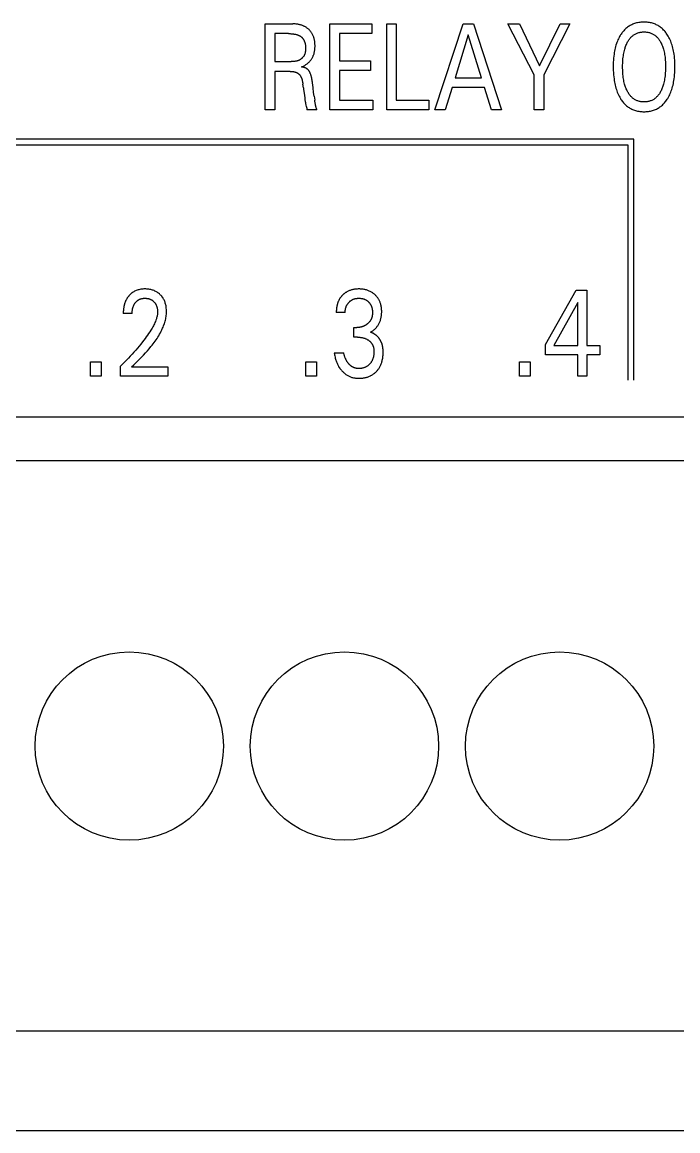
# Model space of a CAD drawing. Extents: x 867151 to 1787449, y -2071112 to -1028603.
# Drawn here: x 871169.96 to 871182.14, y -1032707.8 to -1032687.2 of the extents above; entities that cross this region are included whole.
import ezdxf

# ---------------------------------------------------------------- set-up
doc = ezdxf.new("R2010")
doc.units = 0
doc.header["$LTSCALE"] = 4
doc.header["$MEASUREMENT"] = 0
doc.layers.get('0').update_dxf_attribs({"linetype": 'CONTINUOUS'})
doc.layers.add('20000_FRONT_O', color=7, linetype='CONTINUOUS')

# ---------------------------------------------------------------- blocks, each defined once
blk = doc.blocks.new('CPU')
at = {"layer": '20000_FRONT_O', "color": 7, "linetype": 'Continuous'}
for p, q in [((82797.986, 11011.793), (82797.986, 11013.393)), ((82797.986, 11013.393), (82798.496, 11013.393)), ((82799.188, 11011.793), (82799.188, 11013.393)), ((82799.188, 11013.393), (82799.968, 11013.393)), ((82799.968, 11013.393), (82799.968, 11013.211)), ((82800.245, 11011.793), (82800.245, 11013.393)), ((82800.245, 11013.393), (82800.421, 11013.393)), ((82800.421, 11013.393), (82800.421, 11011.974)), ((82801.137, 11011.793), (82801.662, 11013.393)), ((82801.662, 11013.393), (82801.855, 11013.393)), ((82801.855, 11013.393), (82802.38, 11011.793)), ((82802.986, 11012.443), (82802.495, 11013.393)), ((82802.495, 11013.393), (82802.709, 11013.393)), ((82802.709, 11013.393), (82803.086, 11012.611)), ((82803.086, 11012.611), (82803.465, 11013.393)), ((82803.65, 11013.393), (82803.161, 11012.445)), ((82803.465, 11013.393), (82803.65, 11013.393)), ((82798.161, 11013.211), (82798.161, 11012.691)), ((82798.419, 11013.211), (82798.161, 11013.211)), ((82799.363, 11013.211), (82799.363, 11012.706)), ((82799.968, 11013.211), (82799.363, 11013.211)), ((82801.76, 11013.186), (82801.515, 11012.391)), ((82802.005, 11012.391), (82801.76, 11013.186)), ((82798.161, 11012.691), (82798.466, 11012.691)), ((82799.363, 11012.706), (82799.944, 11012.706)), ((82799.944, 11012.706), (82799.944, 11012.525)), ((82798.161, 11012.509), (82798.161, 11011.793)), ((82798.449, 11012.509), (82798.161, 11012.509)), ((82799.363, 11012.525), (82799.363, 11011.974)), ((82799.944, 11012.525), (82799.363, 11012.525)), ((82798.694, 11012.202), (82798.686, 11012.269)), ((82801.515, 11012.391), (82802.005, 11012.391)), ((82802.986, 11011.793), (82802.986, 11012.443)), ((82803.161, 11012.445), (82803.161, 11011.793)), ((82801.458, 11012.21), (82801.331, 11011.793)), ((82802.061, 11012.21), (82801.458, 11012.21)), ((82802.19, 11011.793), (82802.061, 11012.21)), ((82798.895, 11012.047), (82798.905, 11011.976)), ((82799.363, 11011.974), (82799.984, 11011.974)), ((82799.984, 11011.974), (82799.984, 11011.793)), ((82800.421, 11011.974), (82801.025, 11011.974)), ((82801.025, 11011.974), (82801.025, 11011.793)), ((82798.161, 11011.793), (82797.986, 11011.793)), ((82798.947, 11011.794), (82798.761, 11011.794)), ((82799.984, 11011.793), (82799.188, 11011.793)), ((82801.025, 11011.793), (82800.245, 11011.793)), ((82801.331, 11011.793), (82801.137, 11011.793)), ((82802.38, 11011.793), (82802.19, 11011.793)), ((82803.161, 11011.793), (82802.986, 11011.793)), ((82804.838, 11011.253), (82781.908, 11011.253)), ((82804.838, 11006.773), (82804.838, 11011.253)), ((82782.018, 11011.143), (82804.728, 11011.143)), ((82804.728, 11011.143), (82804.728, 11006.773)), ((82803.198, 11007.436), (82803.762, 11008.443)), ((82803.762, 11008.443), (82803.964, 11008.443)), ((82803.964, 11008.443), (82803.964, 11007.417)), ((82803.793, 11008.215), (82803.347, 11007.417)), ((82803.793, 11007.417), (82803.793, 11008.215)), ((82795.512, 11008.01), (82795.346, 11008.01)), ((82799.472, 11008.026), (82799.306, 11008.026)), ((82799.632, 11007.571), (82799.632, 11007.75)), ((82799.632, 11007.75), (82799.689, 11007.75)), ((82799.702, 11007.571), (82799.632, 11007.571)), ((82803.198, 11007.243), (82803.198, 11007.436)), ((82803.347, 11007.417), (82803.793, 11007.417)), ((82803.964, 11007.417), (82804.206, 11007.417)), ((82804.206, 11007.417), (82804.206, 11007.243)), ((82794.74, 11006.843), (82794.74, 11007.112)), ((82794.74, 11007.112), (82794.937, 11007.112)), ((82794.937, 11007.112), (82794.937, 11006.843)), ((82798.739, 11006.843), (82798.739, 11007.112)), ((82798.739, 11007.112), (82798.936, 11007.112)), ((82798.936, 11007.112), (82798.936, 11006.843)), ((82799.269, 11007.279), (82799.444, 11007.279)), ((82802.71, 11006.843), (82802.71, 11007.112)), ((82802.71, 11007.112), (82802.907, 11007.112)), ((82802.907, 11007.112), (82802.907, 11006.843)), ((82803.793, 11007.243), (82803.198, 11007.243)), ((82803.793, 11006.843), (82803.793, 11007.243)), ((82803.964, 11007.243), (82803.964, 11006.843)), ((82804.206, 11007.243), (82803.964, 11007.243)), ((82795.294, 11006.843), (82795.294, 11007.034)), ((82795.502, 11007.017), (82796.176, 11007.017)), ((82796.176, 11007.017), (82796.176, 11006.843)), ((82794.937, 11006.843), (82794.74, 11006.843)), ((82796.176, 11006.843), (82795.294, 11006.843)), ((82798.936, 11006.843), (82798.739, 11006.843)), ((82802.907, 11006.843), (82802.71, 11006.843)), ((82803.964, 11006.843), (82803.793, 11006.843)), ((82784.958, 11006.093), (82826.958, 11006.093)), ((82829.384, 11005.273), (82782.54, 11005.273)), ((82830.098, 10994.673), (82780.818, 10994.673)), ((82830.098, 10992.823), (82780.818, 10992.823))]:
    blk.add_line(p, q, dxfattribs=at)
for points in [[(82798.658, 11012.593), (82798.67, 11012.598), (82798.683, 11012.603), (82798.695, 11012.609), (82798.707, 11012.615), (82798.719, 11012.621), (82798.73, 11012.628), (82798.741, 11012.635), (82798.752, 11012.642), (82798.762, 11012.65), (82798.773, 11012.658), (82798.783, 11012.666), (82798.792, 11012.675), (82798.801, 11012.683), (82798.809, 11012.692), (82798.817, 11012.7), (82798.825, 11012.709), (82798.832, 11012.719), (82798.839, 11012.728), (82798.846, 11012.738), (82798.852, 11012.748), (82798.858, 11012.758), (82798.864, 11012.769), (82798.87, 11012.78), (82798.875, 11012.791), (82798.879, 11012.802), (82798.884, 11012.814), (82798.888, 11012.825), (82798.892, 11012.837), (82798.895, 11012.849), (82798.898, 11012.861), (82798.901, 11012.876), (82798.904, 11012.891), (82798.906, 11012.906), (82798.908, 11012.921), (82798.909, 11012.936), (82798.91, 11012.951), (82798.911, 11012.967), (82798.911, 11012.982), (82798.911, 11012.997), (82798.91, 11013.011), (82798.91, 11013.025), (82798.909, 11013.04), (82798.907, 11013.054), (82798.905, 11013.069), (82798.903, 11013.083), (82798.9, 11013.097), (82798.897, 11013.111), (82798.894, 11013.124), (82798.89, 11013.136), (82798.886, 11013.148), (82798.882, 11013.16), (82798.877, 11013.172), (82798.872, 11013.184), (82798.866, 11013.195), (82798.86, 11013.206), (82798.854, 11013.217), (82798.848, 11013.227), (82798.842, 11013.236), (82798.835, 11013.245), (82798.828, 11013.253), (82798.821, 11013.262), (82798.814, 11013.27), (82798.806, 11013.278), (82798.799, 11013.286), (82798.791, 11013.293), (82798.782, 11013.301), (82798.773, 11013.308), (82798.763, 11013.315), (82798.754, 11013.322), (82798.744, 11013.329), (82798.733, 11013.335), (82798.723, 11013.341), (82798.712, 11013.346), (82798.702, 11013.352), (82798.69, 11013.357), (82798.678, 11013.361), (82798.667, 11013.366), (82798.655, 11013.37), (82798.643, 11013.373), (82798.631, 11013.377), (82798.618, 11013.38), (82798.606, 11013.382), (82798.59, 11013.385), (82798.575, 11013.387), (82798.559, 11013.389), (82798.543, 11013.391), (82798.527, 11013.392), (82798.511, 11013.392), (82798.496, 11013.393)], [(82805.467, 11012.008), (82805.48, 11012.03), (82805.492, 11012.053), (82805.504, 11012.076), (82805.514, 11012.099), (82805.524, 11012.123), (82805.533, 11012.147), (82805.542, 11012.172), (82805.55, 11012.199), (82805.558, 11012.227), (82805.565, 11012.256), (82805.572, 11012.284), (82805.577, 11012.312), (82805.582, 11012.341), (82805.586, 11012.37), (82805.591, 11012.408), (82805.595, 11012.447), (82805.598, 11012.486), (82805.6, 11012.524), (82805.601, 11012.563), (82805.601, 11012.602), (82805.601, 11012.64), (82805.6, 11012.678), (82805.598, 11012.716), (82805.595, 11012.754), (82805.591, 11012.792), (82805.586, 11012.83), (82805.582, 11012.858), (82805.577, 11012.886), (82805.571, 11012.914), (82805.564, 11012.942), (82805.557, 11012.969), (82805.549, 11012.997), (82805.54, 11013.024), (82805.531, 11013.048), (82805.522, 11013.072), (82805.512, 11013.095), (82805.501, 11013.118), (82805.489, 11013.141), (82805.477, 11013.163), (82805.463, 11013.185), (82805.453, 11013.201), (82805.441, 11013.218), (82805.43, 11013.233), (82805.417, 11013.249), (82805.405, 11013.264), (82805.391, 11013.278), (82805.377, 11013.292), (82805.363, 11013.305), (82805.348, 11013.318), (82805.333, 11013.329), (82805.318, 11013.34), (82805.303, 11013.35), (82805.287, 11013.36), (82805.271, 11013.369), (82805.254, 11013.377), (82805.237, 11013.385), (82805.22, 11013.391), (82805.203, 11013.398), (82805.184, 11013.404), (82805.165, 11013.409), (82805.145, 11013.413), (82805.126, 11013.416), (82805.106, 11013.419), (82805.087, 11013.422), (82805.067, 11013.423), (82805.047, 11013.424), (82805.027, 11013.424), (82805.007, 11013.424), (82804.987, 11013.423), (82804.967, 11013.422), (82804.948, 11013.419), (82804.928, 11013.417), (82804.908, 11013.413), (82804.889, 11013.409), (82804.87, 11013.404), (82804.851, 11013.398), (82804.833, 11013.392), (82804.816, 11013.385), (82804.799, 11013.377), (82804.782, 11013.369), (82804.766, 11013.36), (82804.75, 11013.351), (82804.735, 11013.341), (82804.72, 11013.33), (82804.705, 11013.318), (82804.69, 11013.306), (82804.676, 11013.293), (82804.662, 11013.279), (82804.648, 11013.264), (82804.636, 11013.249), (82804.623, 11013.234), (82804.612, 11013.219), (82804.601, 11013.202), (82804.59, 11013.186), (82804.585, 11013.179)], [(82798.419, 11013.211), (82798.434, 11013.211), (82798.449, 11013.211), (82798.464, 11013.21), (82798.479, 11013.209), (82798.494, 11013.208), (82798.508, 11013.206), (82798.519, 11013.204), (82798.529, 11013.203), (82798.54, 11013.201), (82798.55, 11013.199), (82798.561, 11013.196), (82798.571, 11013.194), (82798.581, 11013.19), (82798.588, 11013.188), (82798.596, 11013.185), (82798.603, 11013.182), (82798.61, 11013.179), (82798.617, 11013.176), (82798.624, 11013.172), (82798.631, 11013.169), (82798.637, 11013.165), (82798.643, 11013.161), (82798.649, 11013.157), (82798.654, 11013.152), (82798.659, 11013.148), (82798.665, 11013.143), (82798.67, 11013.138), (82798.675, 11013.133), (82798.679, 11013.127), (82798.684, 11013.122), (82798.688, 11013.116), (82798.692, 11013.111), (82798.697, 11013.104), (82798.701, 11013.097), (82798.705, 11013.089), (82798.708, 11013.082), (82798.712, 11013.074), (82798.715, 11013.067), (82798.718, 11013.059), (82798.72, 11013.051), (82798.723, 11013.043), (82798.725, 11013.035), (82798.727, 11013.026), (82798.729, 11013.016), (82798.731, 11013.006), (82798.732, 11012.997), (82798.734, 11012.987), (82798.735, 11012.977), (82798.735, 11012.967), (82798.736, 11012.958), (82798.736, 11012.948), (82798.736, 11012.938), (82798.736, 11012.929), (82798.736, 11012.921), (82798.735, 11012.913), (82798.735, 11012.904), (82798.734, 11012.896), (82798.733, 11012.887), (82798.732, 11012.879), (82798.73, 11012.871), (82798.729, 11012.862), (82798.727, 11012.854), (82798.725, 11012.846), (82798.722, 11012.838), (82798.72, 11012.83), (82798.717, 11012.823), (82798.713, 11012.815), (82798.71, 11012.808), (82798.706, 11012.8), (82798.702, 11012.794), (82798.698, 11012.788), (82798.694, 11012.782), (82798.69, 11012.777), (82798.685, 11012.771), (82798.68, 11012.766), (82798.675, 11012.76), (82798.67, 11012.755), (82798.664, 11012.75), (82798.659, 11012.746), (82798.653, 11012.741), (82798.647, 11012.737), (82798.641, 11012.733), (82798.635, 11012.729), (82798.629, 11012.725), (82798.622, 11012.721), (82798.616, 11012.718), (82798.608, 11012.714), (82798.599, 11012.711), (82798.591, 11012.708), (82798.582, 11012.705), (82798.573, 11012.702), (82798.565, 11012.7), (82798.556, 11012.698), (82798.547, 11012.697), (82798.538, 11012.695), (82798.529, 11012.694), (82798.52, 11012.693), (82798.511, 11012.692), (82798.502, 11012.692), (82798.493, 11012.691), (82798.484, 11012.691), (82798.475, 11012.691), (82798.466, 11012.691)], [(82804.585, 11013.179), (82804.573, 11013.158), (82804.562, 11013.137), (82804.551, 11013.115), (82804.541, 11013.093), (82804.531, 11013.071), (82804.522, 11013.048), (82804.514, 11013.025), (82804.505, 11012.998), (82804.497, 11012.971), (82804.49, 11012.943), (82804.484, 11012.915), (82804.478, 11012.887), (82804.473, 11012.859), (82804.469, 11012.831), (82804.464, 11012.793), (82804.46, 11012.755), (82804.457, 11012.717), (82804.455, 11012.679), (82804.454, 11012.64), (82804.454, 11012.602), (82804.454, 11012.563), (82804.455, 11012.524), (82804.457, 11012.486), (82804.46, 11012.447), (82804.464, 11012.408), (82804.469, 11012.37), (82804.473, 11012.341), (82804.478, 11012.312), (82804.483, 11012.284), (82804.49, 11012.255), (82804.497, 11012.227), (82804.504, 11012.199), (82804.513, 11012.171), (82804.521, 11012.147), (82804.53, 11012.123), (82804.54, 11012.099), (82804.551, 11012.075), (82804.562, 11012.052), (82804.574, 11012.029), (82804.587, 11012.007), (82804.598, 11011.99), (82804.609, 11011.973), (82804.621, 11011.957), (82804.633, 11011.941), (82804.645, 11011.926), (82804.659, 11011.911), (82804.673, 11011.897), (82804.687, 11011.883), (82804.702, 11011.87), (82804.717, 11011.858), (82804.732, 11011.847), (82804.748, 11011.837), (82804.764, 11011.827), (82804.78, 11011.818), (82804.797, 11011.809), (82804.814, 11011.802), (82804.831, 11011.794), (82804.849, 11011.788), (82804.868, 11011.782), (82804.887, 11011.777), (82804.907, 11011.772), (82804.927, 11011.769), (82804.947, 11011.766), (82804.967, 11011.764), (82804.987, 11011.762), (82805.007, 11011.761), (82805.027, 11011.761), (82805.047, 11011.761), (82805.067, 11011.762), (82805.087, 11011.764), (82805.107, 11011.766), (82805.127, 11011.769), (82805.147, 11011.772), (82805.167, 11011.777), (82805.186, 11011.782), (82805.205, 11011.788), (82805.223, 11011.795), (82805.24, 11011.802), (82805.257, 11011.81), (82805.274, 11011.818), (82805.29, 11011.827), (82805.306, 11011.837), (82805.322, 11011.848), (82805.337, 11011.859), (82805.352, 11011.871), (82805.367, 11011.884), (82805.381, 11011.898), (82805.395, 11011.912), (82805.409, 11011.927), (82805.421, 11011.942), (82805.434, 11011.958), (82805.445, 11011.974), (82805.456, 11011.991), (82805.467, 11012.008)], [(82804.713, 11012.149), (82804.705, 11012.166), (82804.697, 11012.183), (82804.69, 11012.201), (82804.683, 11012.219), (82804.677, 11012.237), (82804.672, 11012.256), (82804.666, 11012.274), (82804.66, 11012.299), (82804.654, 11012.324), (82804.649, 11012.349), (82804.645, 11012.374), (82804.641, 11012.399), (82804.638, 11012.425), (82804.635, 11012.454), (82804.633, 11012.483), (82804.631, 11012.512), (82804.63, 11012.541), (82804.629, 11012.571), (82804.629, 11012.6), (82804.629, 11012.629), (82804.63, 11012.657), (82804.631, 11012.686), (82804.633, 11012.715), (82804.635, 11012.744), (82804.638, 11012.772), (82804.642, 11012.797), (82804.645, 11012.822), (82804.65, 11012.847), (82804.655, 11012.871), (82804.661, 11012.896), (82804.667, 11012.92), (82804.673, 11012.938), (82804.678, 11012.956), (82804.685, 11012.974), (82804.691, 11012.992), (82804.699, 11013.009), (82804.707, 11013.026), (82804.715, 11013.043), (82804.722, 11013.057), (82804.73, 11013.07), (82804.738, 11013.083), (82804.746, 11013.096), (82804.755, 11013.108), (82804.764, 11013.12), (82804.774, 11013.132), (82804.784, 11013.143), (82804.795, 11013.154), (82804.805, 11013.163), (82804.816, 11013.172), (82804.827, 11013.181), (82804.838, 11013.189), (82804.85, 11013.196), (82804.862, 11013.203), (82804.874, 11013.21), (82804.887, 11013.215), (82804.899, 11013.221), (82804.913, 11013.226), (82804.927, 11013.23), (82804.941, 11013.233), (82804.955, 11013.236), (82804.969, 11013.239), (82804.984, 11013.241), (82804.998, 11013.242), (82805.013, 11013.243), (82805.027, 11013.243), (82805.042, 11013.243), (82805.056, 11013.242), (82805.071, 11013.241), (82805.085, 11013.239), (82805.1, 11013.236), (82805.114, 11013.233), (82805.128, 11013.23), (82805.142, 11013.226), (82805.155, 11013.221), (82805.168, 11013.215), (82805.181, 11013.21), (82805.193, 11013.203), (82805.205, 11013.196), (82805.217, 11013.189), (82805.228, 11013.181), (82805.239, 11013.172), (82805.25, 11013.163), (82805.26, 11013.154), (82805.271, 11013.143), (82805.281, 11013.132), (82805.291, 11013.12), (82805.3, 11013.108), (82805.309, 11013.096), (82805.317, 11013.083), (82805.325, 11013.07), (82805.333, 11013.057), (82805.34, 11013.043), (82805.343, 11013.038)], [(82805.343, 11013.038), (82805.352, 11013.019), (82805.36, 11013), (82805.368, 11012.98), (82805.375, 11012.96), (82805.382, 11012.94), (82805.388, 11012.92), (82805.394, 11012.896), (82805.4, 11012.871), (82805.405, 11012.847), (82805.41, 11012.822), (82805.413, 11012.797), (82805.417, 11012.772), (82805.42, 11012.744), (82805.422, 11012.715), (82805.424, 11012.686), (82805.425, 11012.657), (82805.426, 11012.629), (82805.426, 11012.6), (82805.426, 11012.571), (82805.425, 11012.541), (82805.424, 11012.512), (82805.422, 11012.483), (82805.42, 11012.453), (82805.417, 11012.424), (82805.414, 11012.399), (82805.41, 11012.374), (82805.406, 11012.348), (82805.401, 11012.323), (82805.395, 11012.299), (82805.389, 11012.274), (82805.384, 11012.255), (82805.378, 11012.237), (82805.372, 11012.219), (82805.365, 11012.201), (82805.358, 11012.183), (82805.35, 11012.166), (82805.342, 11012.149), (82805.335, 11012.135), (82805.327, 11012.121), (82805.319, 11012.107), (82805.311, 11012.094), (82805.302, 11012.081), (82805.292, 11012.069), (82805.283, 11012.057), (82805.272, 11012.045), (82805.261, 11012.034), (82805.251, 11012.024), (82805.241, 11012.015), (82805.229, 11012.006), (82805.218, 11011.998), (82805.206, 11011.99), (82805.194, 11011.983), (82805.182, 11011.977), (82805.169, 11011.971), (82805.156, 11011.965), (82805.143, 11011.96), (82805.129, 11011.956), (82805.115, 11011.952), (82805.1, 11011.949), (82805.086, 11011.946), (82805.071, 11011.945), (82805.057, 11011.943), (82805.042, 11011.942), (82805.027, 11011.942), (82805.012, 11011.942), (82804.998, 11011.943), (82804.983, 11011.945), (82804.968, 11011.946), (82804.954, 11011.949), (82804.94, 11011.952), (82804.926, 11011.956), (82804.912, 11011.96), (82804.898, 11011.965), (82804.885, 11011.971), (82804.872, 11011.977), (82804.86, 11011.983), (82804.848, 11011.99), (82804.836, 11011.998), (82804.825, 11012.006), (82804.814, 11012.015), (82804.803, 11012.024), (82804.793, 11012.034), (82804.782, 11012.045), (82804.772, 11012.057), (82804.762, 11012.069), (82804.753, 11012.082), (82804.744, 11012.094), (82804.736, 11012.108), (82804.728, 11012.121), (82804.72, 11012.135), (82804.713, 11012.149)], [(82798.449, 11012.509), (82798.457, 11012.509), (82798.464, 11012.509), (82798.472, 11012.509), (82798.479, 11012.508), (82798.487, 11012.508), (82798.494, 11012.507), (82798.502, 11012.506), (82798.509, 11012.505), (82798.517, 11012.503), (82798.522, 11012.502), (82798.528, 11012.501), (82798.534, 11012.5), (82798.539, 11012.498), (82798.545, 11012.497), (82798.55, 11012.495), (82798.556, 11012.493), (82798.561, 11012.491), (82798.566, 11012.489), (82798.571, 11012.486), (82798.576, 11012.484), (82798.58, 11012.482), (82798.584, 11012.48), (82798.588, 11012.478), (82798.592, 11012.475), (82798.596, 11012.473), (82798.599, 11012.47), (82798.603, 11012.467), (82798.607, 11012.464), (82798.61, 11012.461), (82798.613, 11012.458), (82798.617, 11012.455), (82798.621, 11012.451), (82798.624, 11012.447), (82798.627, 11012.443), (82798.63, 11012.439), (82798.633, 11012.435), (82798.636, 11012.431), (82798.639, 11012.426), (82798.642, 11012.422), (82798.644, 11012.417), (82798.647, 11012.413), (82798.65, 11012.407), (82798.653, 11012.401), (82798.655, 11012.395), (82798.658, 11012.388), (82798.66, 11012.382), (82798.663, 11012.376), (82798.665, 11012.369), (82798.667, 11012.363), (82798.669, 11012.356), (82798.671, 11012.35), (82798.673, 11012.341), (82798.675, 11012.332), (82798.677, 11012.323), (82798.679, 11012.314), (82798.681, 11012.305), (82798.682, 11012.296), (82798.684, 11012.287), (82798.685, 11012.278), (82798.686, 11012.269)], [(82798.875, 11012.201), (82798.868, 11012.261), (82798.864, 11012.291), (82798.862, 11012.31), (82798.859, 11012.328), (82798.856, 11012.346), (82798.853, 11012.364), (82798.85, 11012.382), (82798.846, 11012.4), (82798.843, 11012.411), (82798.841, 11012.421), (82798.838, 11012.432), (82798.834, 11012.442), (82798.831, 11012.452), (82798.827, 11012.462), (82798.823, 11012.472), (82798.819, 11012.482), (82798.816, 11012.489), (82798.813, 11012.496), (82798.809, 11012.502), (82798.806, 11012.508), (82798.802, 11012.515), (82798.798, 11012.521), (82798.793, 11012.527), (82798.789, 11012.532), (82798.784, 11012.538), (82798.779, 11012.542), (82798.774, 11012.547), (82798.769, 11012.551), (82798.763, 11012.555), (82798.758, 11012.559), (82798.752, 11012.563), (82798.745, 11012.567), (82798.738, 11012.57), (82798.731, 11012.573), (82798.724, 11012.576), (82798.717, 11012.579), (82798.71, 11012.581), (82798.7, 11012.584), (82798.689, 11012.587), (82798.679, 11012.589), (82798.668, 11012.591), (82798.658, 11012.593)], [(82798.694, 11012.202), (82798.698, 11012.173), (82798.702, 11012.145), (82798.713, 11012.059)], [(82798.713, 11012.059), (82798.719, 11012.016), (82798.722, 11011.989)], [(82798.895, 11012.047), (82798.885, 11012.12), (82798.875, 11012.201)], [(82798.722, 11011.989), (82798.724, 11011.975), (82798.726, 11011.962), (82798.728, 11011.948), (82798.731, 11011.934), (82798.733, 11011.921), (82798.736, 11011.907), (82798.739, 11011.894), (82798.741, 11011.887), (82798.743, 11011.88), (82798.749, 11011.858)], [(82798.749, 11011.858), (82798.751, 11011.851), (82798.753, 11011.844), (82798.754, 11011.837), (82798.756, 11011.83), (82798.757, 11011.823), (82798.759, 11011.815), (82798.76, 11011.808), (82798.761, 11011.801), (82798.761, 11011.794)], [(82798.92, 11011.889), (82798.912, 11011.933), (82798.91, 11011.944), (82798.908, 11011.955), (82798.906, 11011.965), (82798.905, 11011.976)], [(82798.935, 11011.831), (82798.934, 11011.834), (82798.933, 11011.837), (82798.932, 11011.84), (82798.93, 11011.845), (82798.928, 11011.85), (82798.927, 11011.856), (82798.925, 11011.861), (82798.924, 11011.867), (82798.923, 11011.873), (82798.922, 11011.878), (82798.921, 11011.884), (82798.92, 11011.889)], [(82798.947, 11011.794), (82798.947, 11011.797), (82798.946, 11011.8), (82798.945, 11011.802), (82798.944, 11011.805), (82798.943, 11011.808), (82798.943, 11011.811), (82798.941, 11011.814), (82798.94, 11011.817), (82798.939, 11011.82), (82798.935, 11011.831)], [(82795.477, 11008.365), (82795.47, 11008.358), (82795.463, 11008.351), (82795.457, 11008.345), (82795.452, 11008.339), (82795.447, 11008.333), (82795.441, 11008.326), (82795.437, 11008.32), (82795.432, 11008.313), (82795.427, 11008.307), (82795.422, 11008.3), (82795.418, 11008.293), (82795.414, 11008.287), (82795.41, 11008.28), (82795.406, 11008.273), (82795.402, 11008.266), (82795.398, 11008.258), (82795.394, 11008.251), (82795.391, 11008.243), (82795.387, 11008.235), (82795.384, 11008.227), (82795.381, 11008.219), (82795.378, 11008.211), (82795.375, 11008.203), (82795.372, 11008.195), (82795.37, 11008.187), (82795.367, 11008.178), (82795.365, 11008.17), (82795.363, 11008.162), (82795.361, 11008.153), (82795.359, 11008.145), (82795.357, 11008.135), (82795.355, 11008.125), (82795.354, 11008.114), (82795.352, 11008.104), (82795.351, 11008.094), (82795.35, 11008.083), (82795.349, 11008.073), (82795.348, 11008.062), (82795.347, 11008.052), (82795.347, 11008.042), (82795.347, 11008.031), (82795.346, 11008.021), (82795.346, 11008.01)], [(82795.502, 11007.017), (82795.54, 11007.054), (82795.577, 11007.091), (82795.614, 11007.127), (82795.651, 11007.164), (82795.687, 11007.202), (82795.723, 11007.239), (82795.759, 11007.277), (82795.794, 11007.316), (82795.829, 11007.355), (82795.862, 11007.395), (82795.882, 11007.419), (82795.901, 11007.444), (82795.92, 11007.469), (82795.938, 11007.494), (82795.956, 11007.519), (82795.974, 11007.545), (82795.99, 11007.571), (82796.007, 11007.598), (82796.022, 11007.625), (82796.037, 11007.652), (82796.052, 11007.68), (82796.065, 11007.708), (82796.078, 11007.737), (82796.087, 11007.758), (82796.095, 11007.779), (82796.103, 11007.8), (82796.111, 11007.821), (82796.118, 11007.843), (82796.124, 11007.865), (82796.13, 11007.887), (82796.135, 11007.909), (82796.139, 11007.931), (82796.143, 11007.953), (82796.146, 11007.975), (82796.148, 11007.997), (82796.149, 11008.02), (82796.15, 11008.042), (82796.15, 11008.064), (82796.149, 11008.085), (82796.147, 11008.107), (82796.145, 11008.128), (82796.141, 11008.15), (82796.137, 11008.171), (82796.133, 11008.187), (82796.128, 11008.203), (82796.123, 11008.218), (82796.117, 11008.234), (82796.111, 11008.249), (82796.104, 11008.264), (82796.096, 11008.278), (82796.088, 11008.292), (82796.08, 11008.305), (82796.07, 11008.317), (82796.061, 11008.33), (82796.051, 11008.342), (82796.04, 11008.353), (82796.029, 11008.364), (82796.017, 11008.375), (82796.004, 11008.386), (82795.991, 11008.395), (82795.978, 11008.405), (82795.964, 11008.413), (82795.949, 11008.421), (82795.935, 11008.428), (82795.919, 11008.435), (82795.904, 11008.441), (82795.888, 11008.446), (82795.872, 11008.451), (82795.856, 11008.455), (82795.838, 11008.459), (82795.82, 11008.462), (82795.803, 11008.464), (82795.784, 11008.465), (82795.766, 11008.466), (82795.748, 11008.466), (82795.73, 11008.466), (82795.711, 11008.465), (82795.693, 11008.463), (82795.674, 11008.461), (82795.656, 11008.458), (82795.638, 11008.453), (82795.621, 11008.449), (82795.605, 11008.444), (82795.589, 11008.438), (82795.573, 11008.431), (82795.558, 11008.423), (82795.543, 11008.415), (82795.529, 11008.406), (82795.515, 11008.397), (82795.502, 11008.387), (82795.489, 11008.376), (82795.477, 11008.365)], [(82799.501, 11008.412), (82799.494, 11008.408), (82799.487, 11008.403), (82799.48, 11008.399), (82799.473, 11008.394), (82799.466, 11008.389), (82799.459, 11008.384), (82799.453, 11008.379), (82799.446, 11008.373), (82799.44, 11008.368), (82799.434, 11008.362), (82799.428, 11008.356), (82799.422, 11008.351), (82799.416, 11008.345), (82799.41, 11008.339), (82799.405, 11008.333), (82799.4, 11008.326), (82799.395, 11008.32), (82799.389, 11008.314), (82799.385, 11008.307), (82799.38, 11008.3), (82799.375, 11008.294), (82799.371, 11008.287), (82799.367, 11008.28), (82799.362, 11008.273), (82799.358, 11008.265), (82799.354, 11008.258), (82799.351, 11008.25), (82799.347, 11008.242), (82799.344, 11008.234), (82799.34, 11008.226), (82799.337, 11008.218), (82799.334, 11008.21), (82799.331, 11008.202), (82799.329, 11008.194), (82799.326, 11008.186), (82799.324, 11008.178), (82799.322, 11008.169), (82799.32, 11008.161), (82799.318, 11008.151), (82799.316, 11008.14), (82799.314, 11008.13), (82799.312, 11008.12), (82799.311, 11008.11), (82799.309, 11008.099), (82799.308, 11008.089), (82799.307, 11008.078), (82799.307, 11008.068), (82799.306, 11008.058), (82799.306, 11008.047), (82799.306, 11008.037), (82799.306, 11008.026)], [(82799.94, 11007.661), (82799.951, 11007.667), (82799.962, 11007.674), (82799.973, 11007.681), (82799.983, 11007.689), (82799.994, 11007.696), (82800.004, 11007.705), (82800.014, 11007.713), (82800.024, 11007.722), (82800.033, 11007.732), (82800.043, 11007.741), (82800.052, 11007.752), (82800.06, 11007.762), (82800.069, 11007.773), (82800.077, 11007.784), (82800.084, 11007.796), (82800.091, 11007.807), (82800.098, 11007.819), (82800.105, 11007.832), (82800.111, 11007.844), (82800.116, 11007.857), (82800.121, 11007.87), (82800.126, 11007.883), (82800.13, 11007.897), (82800.134, 11007.91), (82800.137, 11007.924), (82800.14, 11007.938), (82800.143, 11007.953), (82800.145, 11007.968), (82800.147, 11007.984), (82800.148, 11007.999), (82800.149, 11008.014), (82800.15, 11008.029), (82800.15, 11008.044), (82800.15, 11008.061), (82800.149, 11008.077), (82800.148, 11008.093), (82800.147, 11008.109), (82800.145, 11008.125), (82800.142, 11008.141), (82800.139, 11008.156), (82800.135, 11008.172), (82800.132, 11008.185), (82800.128, 11008.197), (82800.124, 11008.209), (82800.12, 11008.221), (82800.115, 11008.233), (82800.109, 11008.245), (82800.104, 11008.257), (82800.097, 11008.268), (82800.091, 11008.279), (82800.084, 11008.29), (82800.077, 11008.301), (82800.069, 11008.311), (82800.061, 11008.321), (82800.053, 11008.331), (82800.044, 11008.34), (82800.036, 11008.349), (82800.026, 11008.358), (82800.017, 11008.367), (82800.006, 11008.376), (82799.994, 11008.385), (82799.983, 11008.393), (82799.971, 11008.401), (82799.959, 11008.408), (82799.946, 11008.415), (82799.933, 11008.422), (82799.92, 11008.428), (82799.907, 11008.434), (82799.893, 11008.439), (82799.879, 11008.444), (82799.865, 11008.448), (82799.851, 11008.452), (82799.837, 11008.455), (82799.822, 11008.458), (82799.806, 11008.461), (82799.79, 11008.463), (82799.775, 11008.464), (82799.759, 11008.465), (82799.743, 11008.466), (82799.727, 11008.466), (82799.711, 11008.466), (82799.695, 11008.465), (82799.679, 11008.464), (82799.662, 11008.463), (82799.646, 11008.461), (82799.63, 11008.458), (82799.614, 11008.455), (82799.601, 11008.452), (82799.589, 11008.448), (82799.576, 11008.445), (82799.564, 11008.44), (82799.552, 11008.436), (82799.54, 11008.431), (82799.528, 11008.426), (82799.516, 11008.42), (82799.501, 11008.412)], [(82795.512, 11008.01), (82795.513, 11008.021), (82795.513, 11008.031), (82795.513, 11008.041), (82795.514, 11008.051), (82795.515, 11008.062), (82795.516, 11008.072), (82795.518, 11008.082), (82795.52, 11008.092), (82795.521, 11008.101), (82795.524, 11008.11), (82795.526, 11008.119), (82795.528, 11008.127), (82795.531, 11008.136), (82795.534, 11008.144), (82795.538, 11008.153), (82795.541, 11008.161), (82795.544, 11008.168), (82795.548, 11008.175), (82795.552, 11008.181), (82795.555, 11008.188), (82795.559, 11008.194), (82795.564, 11008.2), (82795.568, 11008.206), (82795.573, 11008.212), (82795.577, 11008.218), (82795.582, 11008.223), (82795.587, 11008.229), (82795.592, 11008.234), (82795.597, 11008.238), (82795.602, 11008.243), (82795.608, 11008.248), (82795.613, 11008.252), (82795.619, 11008.256), (82795.625, 11008.26), (82795.631, 11008.264), (82795.637, 11008.267), (82795.643, 11008.271), (82795.649, 11008.274), (82795.656, 11008.276), (82795.662, 11008.279), (82795.669, 11008.281), (82795.675, 11008.284), (82795.682, 11008.286), (82795.69, 11008.288), (82795.698, 11008.289), (82795.707, 11008.291), (82795.715, 11008.292), (82795.723, 11008.293), (82795.732, 11008.293), (82795.74, 11008.294), (82795.748, 11008.294), (82795.756, 11008.294), (82795.765, 11008.294), (82795.773, 11008.293), (82795.781, 11008.292), (82795.789, 11008.291), (82795.797, 11008.29), (82795.805, 11008.289), (82795.813, 11008.287), (82795.82, 11008.285), (82795.827, 11008.283), (82795.834, 11008.28), (82795.841, 11008.278), (82795.848, 11008.275), (82795.855, 11008.272), (82795.862, 11008.269), (82795.868, 11008.265), (82795.875, 11008.262), (82795.881, 11008.258), (82795.887, 11008.253), (82795.893, 11008.249), (82795.899, 11008.244), (82795.904, 11008.24), (82795.91, 11008.235), (82795.915, 11008.229), (82795.92, 11008.224), (82795.925, 11008.219), (82795.93, 11008.213), (82795.934, 11008.207), (82795.938, 11008.202), (82795.943, 11008.196), (82795.946, 11008.189), (82795.95, 11008.183), (82795.954, 11008.177), (82795.957, 11008.17), (82795.96, 11008.163), (82795.963, 11008.156), (82795.966, 11008.149), (82795.968, 11008.141), (82795.971, 11008.134), (82795.973, 11008.126), (82795.975, 11008.119), (82795.976, 11008.111), (82795.978, 11008.103), (82795.98, 11008.094), (82795.981, 11008.086), (82795.982, 11008.077), (82795.983, 11008.068), (82795.984, 11008.059), (82795.984, 11008.051), (82795.984, 11008.042), (82795.984, 11008.033)], [(82799.472, 11008.026), (82799.472, 11008.035), (82799.472, 11008.044), (82799.472, 11008.053), (82799.473, 11008.062), (82799.474, 11008.071), (82799.475, 11008.08), (82799.477, 11008.089), (82799.478, 11008.097), (82799.48, 11008.106), (82799.482, 11008.114), (82799.484, 11008.122), (82799.487, 11008.129), (82799.489, 11008.137), (82799.492, 11008.145), (82799.495, 11008.152), (82799.499, 11008.159), (82799.502, 11008.166), (82799.506, 11008.174), (82799.51, 11008.18), (82799.514, 11008.187), (82799.519, 11008.193), (82799.524, 11008.199), (82799.528, 11008.205), (82799.533, 11008.211), (82799.539, 11008.217), (82799.544, 11008.223), (82799.55, 11008.228), (82799.555, 11008.233), (82799.561, 11008.239), (82799.567, 11008.243), (82799.574, 11008.248), (82799.58, 11008.253), (82799.587, 11008.257), (82799.593, 11008.261), (82799.6, 11008.265), (82799.607, 11008.268), (82799.614, 11008.272), (82799.622, 11008.275), (82799.629, 11008.278), (82799.636, 11008.28), (82799.644, 11008.283), (82799.651, 11008.285), (82799.659, 11008.287), (82799.667, 11008.288), (82799.675, 11008.29), (82799.684, 11008.291), (82799.692, 11008.292), (82799.7, 11008.293), (82799.709, 11008.294), (82799.717, 11008.294), (82799.726, 11008.294), (82799.734, 11008.294), (82799.743, 11008.294), (82799.751, 11008.293), (82799.76, 11008.292), (82799.768, 11008.291), (82799.777, 11008.29), (82799.785, 11008.288), (82799.794, 11008.287), (82799.801, 11008.285), (82799.809, 11008.283), (82799.817, 11008.28), (82799.824, 11008.278), (82799.832, 11008.275), (82799.839, 11008.272), (82799.846, 11008.268), (82799.853, 11008.265), (82799.86, 11008.261), (82799.867, 11008.257), (82799.873, 11008.253), (82799.879, 11008.248), (82799.886, 11008.243), (82799.892, 11008.239), (82799.898, 11008.233), (82799.903, 11008.228), (82799.909, 11008.223), (82799.914, 11008.217), (82799.919, 11008.211), (82799.924, 11008.206), (82799.929, 11008.2), (82799.934, 11008.193), (82799.938, 11008.187), (82799.942, 11008.18), (82799.946, 11008.174), (82799.95, 11008.167), (82799.953, 11008.159), (82799.956, 11008.152), (82799.959, 11008.144), (82799.962, 11008.137), (82799.965, 11008.129), (82799.967, 11008.121), (82799.969, 11008.114), (82799.971, 11008.106), (82799.973, 11008.097), (82799.975, 11008.088), (82799.976, 11008.079), (82799.977, 11008.07), (82799.978, 11008.061), (82799.979, 11008.051), (82799.979, 11008.042), (82799.98, 11008.033), (82799.98, 11008.024)], [(82795.984, 11008.033), (82795.984, 11008.018), (82795.982, 11008.003), (82795.98, 11007.988), (82795.978, 11007.973), (82795.975, 11007.958), (82795.971, 11007.943), (82795.967, 11007.928), (82795.963, 11007.914), (82795.958, 11007.899), (82795.953, 11007.885), (82795.945, 11007.863), (82795.936, 11007.842), (82795.926, 11007.821), (82795.916, 11007.801), (82795.906, 11007.78), (82795.895, 11007.76), (82795.884, 11007.74), (82795.872, 11007.721), (82795.86, 11007.701), (82795.839, 11007.669), (82795.818, 11007.637), (82795.796, 11007.605), (82795.774, 11007.574), (82795.751, 11007.543), (82795.728, 11007.512), (82795.705, 11007.482), (82795.674, 11007.443), (82795.642, 11007.405), (82795.61, 11007.367), (82795.578, 11007.329), (82795.544, 11007.291), (82795.51, 11007.254), (82795.476, 11007.216), (82795.441, 11007.18), (82795.405, 11007.143), (82795.368, 11007.106), (82795.331, 11007.07), (82795.294, 11007.034)], [(82799.98, 11008.024), (82799.979, 11008.017), (82799.979, 11008.009), (82799.979, 11008.002), (82799.978, 11007.995), (82799.977, 11007.987), (82799.976, 11007.98), (82799.975, 11007.972), (82799.974, 11007.965), (82799.972, 11007.958), (82799.971, 11007.951), (82799.969, 11007.944), (82799.967, 11007.937), (82799.965, 11007.931), (82799.963, 11007.925), (82799.961, 11007.919), (82799.958, 11007.914), (82799.955, 11007.908), (82799.953, 11007.902), (82799.95, 11007.896), (82799.947, 11007.891), (82799.943, 11007.885), (82799.94, 11007.88), (82799.936, 11007.874), (82799.933, 11007.869), (82799.929, 11007.864), (82799.925, 11007.858), (82799.92, 11007.853), (82799.916, 11007.848), (82799.912, 11007.844), (82799.907, 11007.839), (82799.902, 11007.834), (82799.898, 11007.83), (82799.893, 11007.825), (82799.888, 11007.821), (82799.883, 11007.817), (82799.877, 11007.812), (82799.872, 11007.808), (82799.866, 11007.804), (82799.86, 11007.8), (82799.854, 11007.796), (82799.848, 11007.793), (82799.842, 11007.789), (82799.836, 11007.786), (82799.83, 11007.782), (82799.824, 11007.779), (82799.817, 11007.776), (82799.81, 11007.773), (82799.803, 11007.77), (82799.796, 11007.768), (82799.789, 11007.765), (82799.782, 11007.763), (82799.774, 11007.761), (82799.767, 11007.759), (82799.76, 11007.757), (82799.752, 11007.756), (82799.744, 11007.754), (82799.736, 11007.753), (82799.729, 11007.752), (82799.721, 11007.751), (82799.713, 11007.75), (82799.705, 11007.75), (82799.697, 11007.75), (82799.689, 11007.75)], [(82799.702, 11007.571), (82799.713, 11007.57), (82799.724, 11007.57), (82799.735, 11007.569), (82799.745, 11007.569), (82799.756, 11007.567), (82799.767, 11007.566), (82799.778, 11007.564), (82799.788, 11007.562), (82799.797, 11007.56), (82799.807, 11007.558), (82799.817, 11007.555), (82799.826, 11007.552), (82799.836, 11007.549), (82799.845, 11007.545), (82799.854, 11007.542), (82799.863, 11007.538), (82799.871, 11007.533), (82799.88, 11007.529), (82799.888, 11007.524), (82799.896, 11007.519), (82799.904, 11007.514), (82799.911, 11007.509), (82799.917, 11007.504), (82799.923, 11007.499), (82799.929, 11007.494), (82799.935, 11007.489), (82799.94, 11007.483), (82799.946, 11007.478), (82799.951, 11007.472), (82799.956, 11007.466), (82799.961, 11007.459), (82799.965, 11007.453), (82799.969, 11007.446), (82799.973, 11007.44), (82799.977, 11007.433), (82799.981, 11007.426), (82799.984, 11007.419), (82799.987, 11007.412), (82799.99, 11007.405), (82799.992, 11007.397), (82799.995, 11007.39), (82799.997, 11007.381), (82799.999, 11007.371), (82800.001, 11007.362), (82800.003, 11007.353), (82800.004, 11007.343), (82800.005, 11007.334), (82800.005, 11007.324), (82800.006, 11007.315), (82800.006, 11007.305), (82800.006, 11007.293), (82800.006, 11007.282), (82800.005, 11007.27), (82800.004, 11007.258), (82800.003, 11007.246), (82800.001, 11007.235), (82799.999, 11007.223), (82799.997, 11007.211), (82799.995, 11007.202), (82799.993, 11007.193), (82799.99, 11007.184), (82799.987, 11007.175), (82799.984, 11007.166), (82799.981, 11007.158), (82799.978, 11007.149), (82799.974, 11007.141), (82799.97, 11007.132), (82799.966, 11007.125), (82799.961, 11007.117), (82799.957, 11007.11), (82799.952, 11007.102), (82799.947, 11007.095), (82799.941, 11007.088), (82799.936, 11007.081), (82799.93, 11007.075), (82799.924, 11007.068), (82799.918, 11007.062), (82799.911, 11007.056), (82799.905, 11007.05), (82799.898, 11007.044), (82799.891, 11007.038), (82799.883, 11007.033), (82799.876, 11007.028), (82799.868, 11007.023), (82799.86, 11007.019), (82799.852, 11007.015), (82799.844, 11007.011), (82799.836, 11007.008), (82799.828, 11007.005), (82799.819, 11007.002), (82799.81, 11006.999), (82799.802, 11006.997), (82799.792, 11006.994), (82799.783, 11006.992), (82799.773, 11006.991), (82799.763, 11006.99), (82799.754, 11006.989), (82799.744, 11006.988), (82799.734, 11006.988), (82799.725, 11006.988)], [(82800.172, 11007.376), (82800.17, 11007.384), (82800.169, 11007.391), (82800.168, 11007.399), (82800.166, 11007.407), (82800.164, 11007.414), (82800.163, 11007.422), (82800.161, 11007.43), (82800.158, 11007.437), (82800.156, 11007.445), (82800.154, 11007.452), (82800.151, 11007.46), (82800.148, 11007.466), (82800.146, 11007.473), (82800.143, 11007.479), (82800.14, 11007.486), (82800.137, 11007.492), (82800.134, 11007.498), (82800.131, 11007.505), (82800.127, 11007.511), (82800.124, 11007.517), (82800.12, 11007.523), (82800.116, 11007.529), (82800.112, 11007.535), (82800.108, 11007.54), (82800.104, 11007.546), (82800.1, 11007.552), (82800.096, 11007.557), (82800.091, 11007.563), (82800.086, 11007.568), (82800.082, 11007.573), (82800.077, 11007.579), (82800.072, 11007.584), (82800.067, 11007.588), (82800.062, 11007.593), (82800.057, 11007.597), (82800.052, 11007.602), (82800.047, 11007.606), (82800.041, 11007.61), (82800.036, 11007.614), (82800.03, 11007.618), (82800.025, 11007.622), (82800.019, 11007.626), (82800.013, 11007.629), (82800.008, 11007.633), (82800.002, 11007.636), (82799.996, 11007.639), (82799.99, 11007.642), (82799.984, 11007.645), (82799.978, 11007.648), (82799.971, 11007.651), (82799.965, 11007.653), (82799.959, 11007.655), (82799.952, 11007.657), (82799.946, 11007.659), (82799.94, 11007.661)], [(82799.269, 11007.279), (82799.272, 11007.26), (82799.275, 11007.24), (82799.279, 11007.221), (82799.283, 11007.201), (82799.287, 11007.182), (82799.293, 11007.163), (82799.298, 11007.144), (82799.303, 11007.129), (82799.309, 11007.114), (82799.314, 11007.1), (82799.32, 11007.085), (82799.327, 11007.071), (82799.334, 11007.057), (82799.341, 11007.043), (82799.349, 11007.029), (82799.356, 11007.016), (82799.365, 11007.004), (82799.373, 11006.991), (82799.382, 11006.979), (82799.391, 11006.967), (82799.401, 11006.956), (82799.411, 11006.945), (82799.421, 11006.934), (82799.431, 11006.924), (82799.441, 11006.914), (82799.452, 11006.905), (82799.463, 11006.895), (82799.474, 11006.887), (82799.486, 11006.878), (82799.498, 11006.87), (82799.51, 11006.863), (82799.521, 11006.856), (82799.534, 11006.85), (82799.546, 11006.844), (82799.558, 11006.838), (82799.571, 11006.833), (82799.584, 11006.828), (82799.597, 11006.824), (82799.61, 11006.82), (82799.624, 11006.817), (82799.638, 11006.814), (82799.652, 11006.812), (82799.666, 11006.81), (82799.68, 11006.808), (82799.694, 11006.807), (82799.709, 11006.807), (82799.723, 11006.806), (82799.738, 11006.806), (82799.754, 11006.807), (82799.769, 11006.808), (82799.785, 11006.809), (82799.8, 11006.811), (82799.815, 11006.813), (82799.83, 11006.816), (82799.845, 11006.819), (82799.859, 11006.822), (82799.873, 11006.826), (82799.886, 11006.83), (82799.9, 11006.835), (82799.913, 11006.84), (82799.926, 11006.845), (82799.939, 11006.851), (82799.951, 11006.858), (82799.964, 11006.864), (82799.976, 11006.871), (82799.987, 11006.879), (82799.999, 11006.887), (82800.01, 11006.895), (82800.021, 11006.904), (82800.031, 11006.913), (82800.041, 11006.922), (82800.051, 11006.932), (82800.061, 11006.942), (82800.07, 11006.952), (82800.079, 11006.963), (82800.087, 11006.974), (82800.095, 11006.985), (82800.103, 11006.996), (82800.11, 11007.008), (82800.117, 11007.02), (82800.124, 11007.033), (82800.13, 11007.046), (82800.136, 11007.059), (82800.141, 11007.073), (82800.146, 11007.087), (82800.151, 11007.1), (82800.155, 11007.114), (82800.159, 11007.128), (82800.162, 11007.143), (82800.166, 11007.161), (82800.169, 11007.179), (82800.172, 11007.197), (82800.174, 11007.216), (82800.176, 11007.234), (82800.177, 11007.252), (82800.177, 11007.271), (82800.177, 11007.289), (82800.177, 11007.307), (82800.177, 11007.324), (82800.175, 11007.341), (82800.174, 11007.359), (82800.172, 11007.376)], [(82799.725, 11006.988), (82799.718, 11006.988), (82799.711, 11006.988), (82799.704, 11006.989), (82799.698, 11006.989), (82799.691, 11006.99), (82799.684, 11006.991), (82799.677, 11006.992), (82799.671, 11006.993), (82799.664, 11006.995), (82799.657, 11006.997), (82799.652, 11006.998), (82799.646, 11007), (82799.64, 11007.002), (82799.634, 11007.005), (82799.629, 11007.007), (82799.623, 11007.009), (82799.618, 11007.012), (82799.613, 11007.015), (82799.607, 11007.018), (82799.602, 11007.021), (82799.597, 11007.024), (82799.591, 11007.028), (82799.585, 11007.032), (82799.58, 11007.036), (82799.574, 11007.04), (82799.569, 11007.045), (82799.563, 11007.05), (82799.558, 11007.054), (82799.553, 11007.059), (82799.548, 11007.064), (82799.543, 11007.069), (82799.538, 11007.075), (82799.533, 11007.081), (82799.528, 11007.087), (82799.523, 11007.094), (82799.518, 11007.1), (82799.513, 11007.107), (82799.509, 11007.113), (82799.505, 11007.12), (82799.5, 11007.127), (82799.496, 11007.134), (82799.492, 11007.142), (82799.488, 11007.149), (82799.484, 11007.157), (82799.481, 11007.165), (82799.477, 11007.173), (82799.474, 11007.181), (82799.471, 11007.189), (82799.467, 11007.197), (82799.464, 11007.207), (82799.461, 11007.217), (82799.457, 11007.227), (82799.454, 11007.238), (82799.452, 11007.248), (82799.449, 11007.258), (82799.447, 11007.269), (82799.444, 11007.279)]]:
    blk.add_lwpolyline(points, dxfattribs=at)
for centre in [(82795.458, 10999.973), (82799.458, 10999.973), (82803.458, 10999.973)]:
    blk.add_circle(centre, 1.75, dxfattribs=at)

msp = doc.modelspace()

# ---------------------------------------------------------------- block references
msp.add_blockref('CPU', (788376.488, -1043700.624))

doc.saveas('drawing.dxf')
